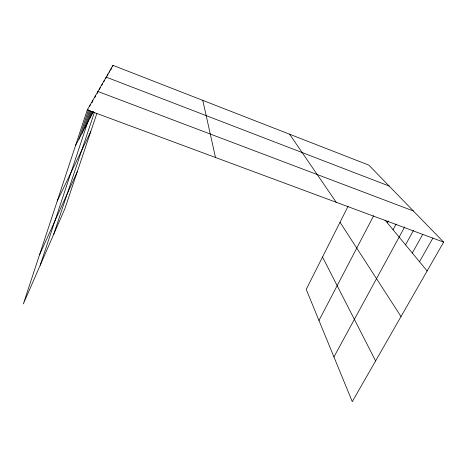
<?xml version="1.0" encoding="UTF-8"?>
<svg xmlns="http://www.w3.org/2000/svg" width="467" height="467" viewBox="0 0 467 467"><rect width="100%" height="100%" fill="white"/><g stroke="black" fill="none" stroke-linecap="round" stroke-linejoin="round"><path stroke-width="0.7" d="M348.148 206.128L306.212 289.382L352.27 401.643L443.65 242.139L368.813 165.108L112.985 65.357L87.282 109.92L23.35 303.883L64.86 208.726L96.85 113.428M78.876 139.166L88.631 109.64M89.763 106.207L90.219 104.83M81.935 133.375L89.582 110.276M92.057 102.798L92.956 100.078M84.801 127.958L90.505 110.767M94.836 97.702L95.519 95.636M40.197 265.268L91.345 111.269M97.241 93.523L97.918 91.474L413.359 210.961M90.02 118.087L92.279 111.304M99.5 89.594L100.177 87.562M92.402 113.58L93.096 111.508M101.841 85.263L102.302 83.879M103.843 81.789L104.299 80.412M53.617 234.504L94.468 112.214M105.735 78.509L106.19 77.131L389.151 186.041M107.34 75.998L108.029 73.944M109.313 72.297L109.774 70.926M110.732 70.126L111.42 68.065M112.524 66.734L112.985 65.357M39.508 254.865L77.329 171.576M57.237 201.073L90.773 131.531M318.979 320.496L373.641 215.76M75.601 145.36L93.365 111.759M387.318 222.817L388.34 220.897M393.068 229.77L396.162 224.02M333.928 356.934L404.685 226.898M405.543 244.848L413.61 230.19M412.32 253.05L422.746 234.352M419.512 261.736L432.915 238.007M87.282 109.92L443.65 242.139M385.041 220.068L427.142 270.959M289.604 134.222L336.193 202.269M340.029 222.251L401.019 316.556M322.516 257.008L375.602 360.921M202.789 100.37L215.491 157.49"/></g></svg>
